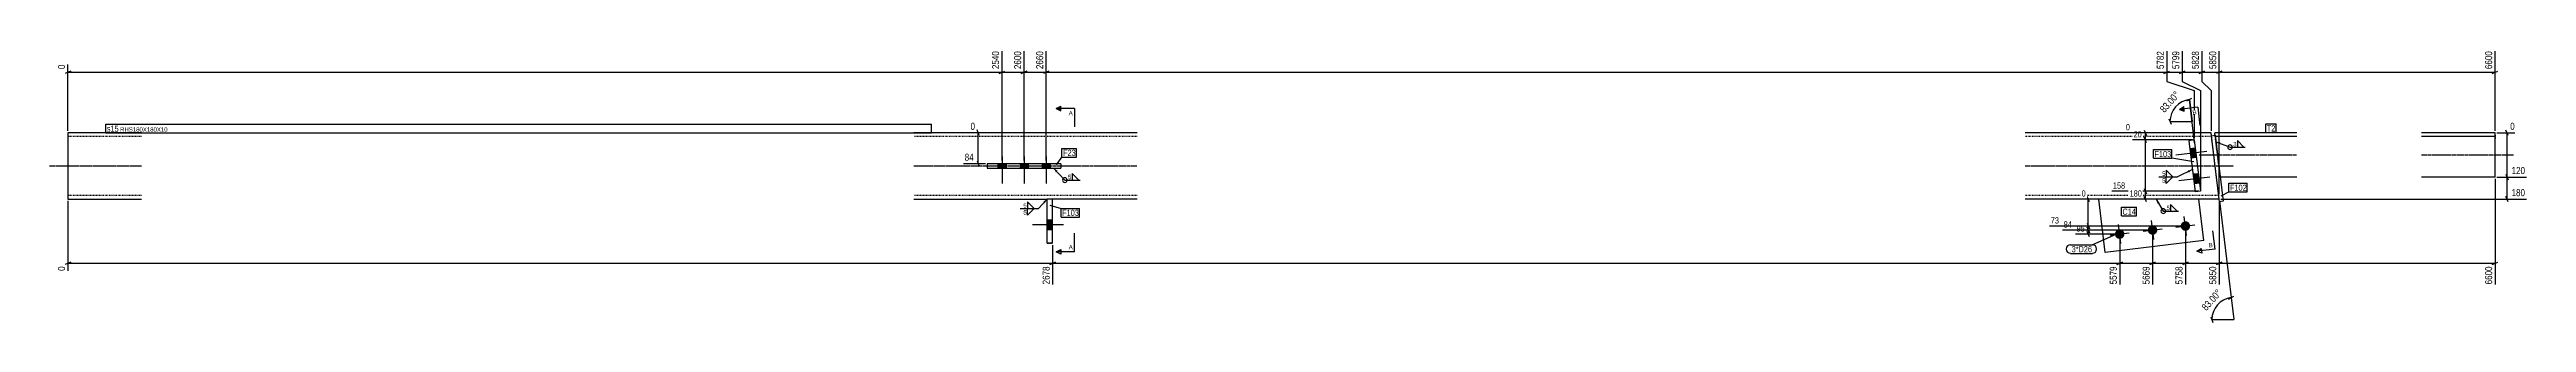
# Model space of a CAD drawing. Header units: millimetres. Extents: x 12 to 44351, y 8 to 1512.
# Drawn here: x 12 to 6747, y 12 to 752 of the extents above; entities that cross this region are included whole.
import ezdxf

# ---------------------------------------------------------------- set-up
doc = ezdxf.new("R2010")
doc.units = ezdxf.units.MM
doc.linetypes.add('DXK_LINE_DOT2', pattern=[3.9198, 1.9599, -1.9599])
doc.linetypes.add('DXK_LINE_DOT3', pattern=[5.9187, 2.979, -0.9799, 0.9799, -0.9799])
for name, color, linetype in [('MÅLSÆTNING', 7, 'Continuous'), ('STÅL', 7, 'Continuous'), ('TEKST', 7, 'Continuous')]:
    doc.layers.add(name, color=color, linetype=linetype)
doc.styles.add('Arial', font='ARIAL.TTF', dxfattribs={"height": 0.2})
doc.styles.add('Arial Narrow', font='ARIALN.TTF', dxfattribs={"height": 0.2})

msp = doc.modelspace()

# ---------------------------------------------------------------- hatches: boundary and pattern name
at = {"layer": 'STÅL', "linetype": 'Continuous'}
for points in [[(5850, 459.1), (5846.9, 484.9), (5832, 483.1), (5835.1, 457.3)], [(2613, 442.4), (2591, 442.4), (2591, 430.4), (2613, 430.4)], [(2673, 442.4), (2651, 442.4), (2651, 430.4), (2673, 430.4)], [(2733, 442.4), (2711, 442.4), (2711, 430.4), (2733, 430.4)], [(5858.6, 389.6), (5855.4, 415.4), (5840.5, 413.6), (5843.7, 387.8)], [(2724.5, 289.4), (2724.5, 263.4), (2739.5, 263.4), (2739.5, 289.4)], [(2724.5, 289.4), (2724.5, 263.4), (2739.5, 263.4), (2739.5, 289.4)], [(5729.1, 275.2, -1), (5732.2, 249.4, -1)], [(5818.4, 286.2, -1), (5821.6, 260.4, -1)], [(5639.7, 264.3, -1), (5642.9, 238.5, -1)]]:
    msp.add_hatch(color=96, dxfattribs=at).paths.add_polyline_path(points)
at = {"layer": 'TEKST', "linetype": 'Continuous'}
for points in [[(5826.3, 423.9), (5838.9, 426.5), (5829, 418.3)], [(2713.8, 339.2), (2724.5, 346.4), (2718.4, 335)]]:
    msp.add_hatch(color=3, dxfattribs=at).paths.add_polyline_path(points)

# ---------------------------------------------------------------- linework, layer by layer
at = {"layer": 'MÅLSÆTNING', "color": 7, "linetype": 'Continuous'}
for p, q in [((2602, 450.7), (2602, 747.9)), ((2662, 450.7), (2662, 747.9)), ((2722, 450.7), (2722, 747.9)), ((5769.2, 747.9), (5769.2, 665.6)), ((5811.2, 747.9), (5811.2, 665.6)), ((5864.6, 747.9), (5864.6, 665.6)), ((5911.7, 359.5), (5911.7, 747.9)), ((5911.7, 359.5), (5911.7, 747.9)), ((6662, 531.3), (6662, 747.9)), ((69.5, 693.6), (54.5, 687.6)), ((62, 531.4), (62, 711.3)), ((62, 690.6), (2602, 690.6)), ((2594.5, 687.6), (2609.5, 693.6)), ((2669.5, 693.6), (2654.5, 687.6)), ((2729.5, 693.6), (2714.5, 687.6)), ((5761.7, 687.6), (5776.7, 693.6)), ((5769.2, 690.6), (5811.2, 690.6)), ((5818.7, 693.6), (5803.7, 687.6)), ((5857.1, 687.6), (5872.1, 693.6)), ((5864.6, 690.6), (5911.7, 690.6)), ((5919.2, 693.6), (5904.2, 687.6)), ((5919.2, 693.6), (5904.2, 687.6)), ((5911.7, 690.6), (6662, 690.6)), ((6654.5, 687.6), (6669.5, 693.6)), ((5769.2, 665.6), (5844.2, 640.6)), ((5811.2, 665.6), (5861.2, 640.6)), ((5823.6, 612.6), (5837.8, 620.4)), ((5845.1, 499.5), (5830.7, 616.5)), ((5830.7, 616.5), (5838, 556.9)), ((5844.2, 640.6), (5844.2, 511.8)), ((5844.2, 640.6), (5844.2, 511.8)), ((5861.2, 640.6), (5861.2, 372.8)), ((5861.2, 640.6), (5861.2, 372.8)), ((5864.6, 665.6), (5889.6, 640.6)), ((5889.6, 640.6), (5889.6, 531.4)), ((5889.6, 640.6), (5889.6, 531.4)), ((5775, 564.4), (5781, 549.4)), ((5778, 556.9), (5838, 556.9)), ((2565, 526.4), (2516.4, 526.4)), ((2540.1, 518.9), (2534.1, 533.9)), ((2537.1, 442.4), (2537.1, 526.4)), ((5839.2, 506.8), (5675.8, 506.8)), ((5714, 499.3), (5708, 514.3)), ((5711, 367.8), (5711, 506.8)), ((6667, 526.3), (6715.3, 526.3)), ((6697.6, 518.8), (6691.6, 533.8)), ((6694.6, 406.3), (6694.6, 526.3)), ((2557, 442.4), (2496.9, 442.4)), ((2534.1, 449.9), (2540.1, 434.9)), ((6667, 406.3), (6747, 406.3)), ((6667, 406.3), (6747, 406.3)), ((6691.6, 413.8), (6697.6, 398.8)), ((6691.6, 413.8), (6697.6, 398.8)), ((6694.6, 346.4), (6694.6, 406.3)), ((62, 341.4), (62, 151.6)), ((5577.8, 346.4), (5537.7, 346.4)), ((5558.9, 338.9), (5552.9, 353.9)), ((5555.9, 273.3), (5555.9, 346.4)), ((5856.2, 367.8), (5619.7, 367.8)), ((5856.2, 367.8), (5619.7, 367.8)), ((5764.2, 346.4), (5665.2, 346.4)), ((5708, 375.3), (5714, 360.3)), ((5708, 375.3), (5714, 360.3)), ((5714, 338.9), (5708, 353.9)), ((5711, 346.4), (5711, 367.8)), ((5912.3, 341.4), (5944.6, 79.1)), ((5916.7, 346.4), (6747, 346.4)), ((6662, 401.8), (6662, 115)), ((6697.6, 338.9), (6691.6, 353.9)), ((5815, 273.3), (5450.7, 273.3)), ((5552.9, 280.8), (5558.9, 265.8)), ((5552.9, 269.8), (5558.9, 254.8)), ((2739.5, 221.4), (2739.5, 115)), ((2739.5, 221.4), (2739.5, 115)), ((5725.6, 262.3), (5485.7, 262.3)), ((5636.3, 251.4), (5520.7, 251.4)), ((5558.9, 243.9), (5552.9, 258.9)), ((5555.9, 251.4), (5555.9, 262.3)), ((5641.3, 246.4), (5641.3, 115)), ((5730.6, 257.3), (5730.6, 115)), ((5730.6, 257.3), (5730.6, 115)), ((5820, 268.3), (5820, 115)), ((69.5, 175.3), (54.5, 169.3)), ((62, 172.3), (2739.5, 172.3)), ((2747, 175.3), (2732, 169.3)), ((2732, 169.3), (2747, 175.3)), ((2739.5, 172.3), (5641.3, 172.3)), ((5633.8, 169.3), (5648.8, 175.3)), ((5738.1, 175.3), (5723.1, 169.3)), ((5723.1, 169.3), (5738.1, 175.3)), ((5730.6, 172.3), (5820, 172.3)), ((5812.5, 169.3), (5827.5, 175.3)), ((5919.2, 175.3), (5904.2, 169.3)), ((5904.2, 169.3), (5919.2, 175.3)), ((5911.7, 172.3), (6662, 172.3)), ((6654.5, 169.3), (6669.5, 175.3)), ((5937.5, 75.2), (5951.6, 82.9)), ((5944.6, 79.1), (5951.9, 19.5)), ((5888.9, 27), (5894.9, 12)), ((5891.9, 19.5), (5951.9, 19.5))]:
    msp.add_line(p, q, dxfattribs=at)
for centre in [(5838, 556.9), (5951.9, 19.5)]:
    msp.add_arc(centre, 60, 97, 180, dxfattribs=at)
at = {"layer": 'STÅL', "color": 2, "linetype": 'Continuous'}
for p, q in [((262, 526.4), (62, 526.4)), ((62, 526.4), (62, 346.4)), ((2969.5, 526.4), (2362, 526.4)), ((5889.6, 526.4), (5384.3, 526.4)), ((5844.2, 506.8), (5829.3, 504.9)), ((5829.3, 504.9), (5846.4, 366)), ((5844.2, 506.8), (5861.2, 367.8)), ((5910.9, 353.6), (5889.6, 526.4)), ((5890.6, 518.4), (5900.5, 519.7)), ((6122.5, 526.3), (5899.7, 526.3)), ((5900.2, 522.8), (5899.7, 526.3)), ((5900.5, 520.3), (5900.2, 522.8)), ((5900.5, 519.7), (5900.5, 520.3)), ((5900.5, 519.7), (5922.5, 340.6)), ((6122.5, 516.3), (5901, 516.3)), ((6662, 526.3), (6462, 526.3)), ((6662, 516.3), (6462, 516.3)), ((6662, 406.8), (6662, 526.3)), ((2762, 442.4), (2562, 442.4)), ((2562, 442.4), (2562, 430.4)), ((2562, 430.4), (2762, 430.4)), ((2762, 442.4), (2762, 430.4)), ((6122.5, 406.3), (5914.5, 406.3)), ((6662, 406.3), (6462, 406.3)), ((6662, 406.3), (6662, 406.8)), ((62, 346.4), (262, 346.4)), ((2362, 346.4), (2724.5, 346.4)), ((2739.5, 346.4), (2724.5, 346.4)), ((2724.5, 226.4), (2724.5, 346.4)), ((2739.5, 226.4), (2739.5, 346.4)), ((2969.5, 346.4), (2739.5, 346.4)), ((5911.7, 346.4), (5384.3, 346.4)), ((5602.1, 201.2), (5584.3, 346.4)), ((5861.2, 367.8), (5846.4, 366)), ((5870.1, 234.1), (5856.3, 346.4)), ((5912.6, 339.4), (5910.9, 353.6)), ((5922.5, 340.6), (5912.6, 339.4)), ((2739.5, 226.4), (2724.5, 226.4)), ((5870.1, 234.1), (5602.1, 201.2))]:
    msp.add_line(p, q, dxfattribs=at)
at = {"layer": 'STÅL', "color": 7, "linetype": 'DXK_LINE_DOT2'}
for p, q in [((262, 516.4), (62, 516.4)), ((2969.5, 516.4), (2362, 516.4)), ((5890.9, 516.4), (5384.3, 516.4)), ((5910.9, 353.6), (5890.6, 518.4)), ((5914.5, 406.3), (5900.5, 519.7)), ((6662, 520.3), (6662, 508.2)), ((262, 356.4), (62, 356.4)), ((2969.5, 356.4), (2362, 356.4)), ((2739.5, 346.4), (2724.5, 346.4)), ((5910.5, 356.4), (5384.3, 356.4)), ((5856.3, 346.4), (5584.3, 346.4)), ((5911.5, 348.3), (5910.9, 353.6)), ((5911.7, 346.4), (5911.5, 348.3)), ((2724.5, 226.4), (2739.5, 226.4))]:
    msp.add_line(p, q, dxfattribs=at)
at = {"layer": 'STÅL', "color": 96, "linetype": 'Continuous'}
for p, q in [((5878.2, 475.7), (5793.9, 465.3)), ((5846.9, 484.9), (5832, 483.1)), ((2591, 442.4), (2591, 430.4)), ((2602, 462), (2602, 389)), ((2613, 442.4), (2613, 430.4)), ((2651, 442.4), (2651, 430.4)), ((2662, 462), (2662, 389)), ((2673, 442.4), (2673, 430.4)), ((2711, 442.4), (2711, 430.4)), ((2722, 462), (2722, 389)), ((2733, 442.4), (2733, 430.4)), ((5886.8, 406.2), (5802.4, 395.8)), ((5850, 459.1), (5835.1, 457.3)), ((5855.4, 415.4), (5840.5, 413.6)), ((5858.6, 389.6), (5843.7, 387.8)), ((2769.5, 276.4), (2684.5, 276.4)), ((2769.5, 276.4), (2684.5, 276.4)), ((2739.5, 289.4), (2724.5, 289.4)), ((2739.5, 289.4), (2724.5, 289.4)), ((5644.5, 225.6), (5638.1, 277.2)), ((5733.8, 236.5), (5727.5, 288.1)), ((5794.2, 270.1), (5845.8, 276.5)), ((5823.1, 247.5), (5816.8, 299.1)), ((2739.5, 263.4), (2724.5, 263.4)), ((2739.5, 263.4), (2724.5, 263.4)), ((5615.5, 248.2), (5667.1, 254.5)), ((5704.8, 259.2), (5756.4, 265.5))]:
    msp.add_line(p, q, dxfattribs=at)
at = {"layer": 'STÅL', "color": 7, "linetype": 'DXK_LINE_DOT3'}
for p, q in [((12, 436.4), (262, 436.4)), ((2362, 436.4), (2969.5, 436.4)), ((5384.3, 436.4), (5950.7, 436.4)), ((5857.1, 466.3), (6122.5, 466.3)), ((6462, 466.3), (6712, 466.3))]:
    msp.add_line(p, q, dxfattribs=at)

# ---------------------------------------------------------------- wipeouts: each hides what was drawn before it
at = {"color": 0, "linetype": 'Continuous'}
for points in [[(2794.5, 573.5), (2794.5, 586), (2783.4, 586), (2783.4, 573.5)], [(2794.5, 209.9), (2794.5, 222.4), (2783.4, 222.4), (2783.4, 209.9)]]:
    msp.add_wipeout(points, dxfattribs=at).dxf.layer = 'TEKST'

# ---------------------------------------------------------------- next in the draw order: hatches: boundary and pattern name
at = {"layer": 'TEKST', "linetype": 'Continuous'}
for points in [[(2762, 592.2), (2762, 586), (2749.5, 592.2)], [(2762, 209.9), (2762, 203.6), (2749.5, 203.6)]]:
    msp.add_hatch(color=30, dxfattribs=at).paths.add_polyline_path(points)

# ---------------------------------------------------------------- next in the draw order: linework, layer by layer
at = {"layer": 'TEKST', "color": 30, "linetype": 'Continuous'}
for p, q in [((2749.5, 592.2), (2762, 598.5)), ((2749.5, 592.2), (2762, 586)), ((2762, 586), (2762, 598.5)), ((2749.5, 203.6), (2762, 209.9))]:
    msp.add_line(p, q, dxfattribs=at)
at = {"layer": 'TEKST', "color": 7, "linetype": 'Continuous'}
for p, q in [((2799.5, 592.2), (2749.5, 592.2)), ((2799.5, 592.2), (2799.5, 542.2)), ((2799.5, 203.6), (2749.5, 203.6)), ((2799.5, 203.6), (2799.5, 253.6))]:
    msp.add_line(p, q, dxfattribs=at)

# ---------------------------------------------------------------- next in the draw order: texts
at = {"layer": 'TEKST', "color": 3, "linetype": 'Continuous', "style": 'Arial'}
for p in [(2783.4, 573.5), (2783.4, 209.9)]:
    msp.add_text('A', height=11.9, dxfattribs=at).set_placement(p)

# ---------------------------------------------------------------- next in the draw order: wipeouts: each hides what was drawn before it
at = {"color": 0, "linetype": 'Continuous'}
for points in [[(2598, 751.9), (2570, 751.9), (2570, 695.1), (2598, 695.1)], [(5807.2, 751.9), (5779.2, 751.9), (5779.2, 695.1), (5807.2, 695.1)], [(5907.7, 751.9), (5879.7, 751.9), (5879.7, 695.1), (5907.7, 695.1)], [(6658, 751.9), (6630, 751.9), (6630, 695.1), (6658, 695.1)], [(58, 715.3), (30, 715.3), (30, 695.1), (58, 695.1)], [(2532.6, 530.4), (2532.6, 558.4), (2512.4, 558.4), (2512.4, 530.4)], [(6719.3, 530.3), (6719.3, 558.3), (6699.1, 558.3), (6699.1, 530.3)], [(2529, 446.4), (2529, 474.4), (2496.6, 474.4), (2496.6, 446.4)], [(5703.8, 510.3), (5703.8, 534.8), (5675.5, 534.8), (5675.5, 510.3)], [(6747.3, 410.3), (6747.3, 438.3), (6702.8, 438.3), (6702.8, 410.3)], [(5551.9, 349.9), (5551.9, 374.4), (5534.2, 374.4), (5534.2, 349.9)], [(5658.3, 371.3), (5658.3, 395.8), (5619.3, 395.8), (5619.3, 371.3)], [(5513.7, 265.8), (5513.7, 290.3), (5485.4, 290.3), (5485.4, 265.8)], [(58, 167.8), (30, 167.8), (30, 147.6), (58, 147.6)], [(2735.5, 167.8), (2707.5, 167.8), (2707.5, 111), (2735.5, 111)], [(5637.3, 167.8), (5609.3, 167.8), (5609.3, 111), (5637.3, 111)], [(5816, 167.8), (5788, 167.8), (5788, 111), (5816, 111)], [(6658, 167.8), (6630, 167.8), (6630, 111), (6658, 111)]]:
    msp.add_wipeout(points, dxfattribs=at).dxf.layer = 'MÅLSÆTNING'
at = {"color": 0}
for points, layer in [([(5925.9, 91.6), (5904.9, 110.2), (5856.2, 55.1), (5877.1, 36.5)], 'MÅLSÆTNING'), ([(198.6, 529.2), (198.6, 546.7), (167.7, 546.7), (167.7, 529.2)], 'TEKST'), ([(6063.6, 529.8), (6063.6, 547.3), (6041.2, 547.3), (6041.2, 529.8)], 'TEKST'), ([(5958.6, 488.7), (5958.6, 503.2), (5949, 503.2), (5949, 488.7)], 'TEKST'), ([(2790.1, 399.4), (2790.1, 413.9), (2780.5, 413.9), (2780.5, 399.4)], 'TEKST'), ([(2668.7, 322.3), (2668.7, 336.8), (2659.1, 336.8), (2659.1, 322.3)], 'TEKST'), ([(2809.3, 300.8), (2809.3, 318.3), (2765.6, 318.3), (2765.6, 300.8)], 'TEKST'), ([(5777.1, 315.3), (5777.1, 329.8), (5767.5, 329.8), (5767.5, 315.3)], 'TEKST'), ([(5563.9, 202.2), (5563.9, 219.7), (5510.6, 219.7), (5510.6, 202.2)], 'TEKST')]:
    msp.add_wipeout(points, dxfattribs=at).dxf.layer = layer

# ---------------------------------------------------------------- next in the draw order: hatches: boundary and pattern name
at = {"layer": 'TEKST', "linetype": 'Continuous'}
for points in [[(5913.2, 494.6), (5902.7, 502), (5915.5, 500.5)], [(2748.5, 419.1), (2742.2, 430.4), (2753.1, 423.4)], [(5743.9, 334.1), (5740, 346.4), (5749.2, 337.3)]]:
    msp.add_hatch(color=3, dxfattribs=at).paths.add_polyline_path(points)

# ---------------------------------------------------------------- next in the draw order: linework, layer by layer
at = {"layer": 'MÅLSÆTNING', "color": 7, "linetype": 'Continuous'}
for p, q in [((2602, 450.7), (2602, 747.9)), ((5769.2, 747.9), (5769.2, 665.6)), ((5811.2, 747.9), (5811.2, 665.6)), ((5864.6, 747.9), (5864.6, 665.6)), ((2594.5, 687.6), (2609.5, 693.6)), ((2602, 690.6), (2662, 690.6)), ((5761.7, 687.6), (5776.7, 693.6)), ((5803.7, 687.6), (5818.7, 693.6)), ((5811.2, 690.6), (5864.6, 690.6)), ((5872.1, 693.6), (5857.1, 687.6)), ((5811.2, 665.6), (5861.2, 640.6)), ((5864.6, 665.6), (5889.6, 640.6)), ((5770.3, 526.3), (5657.9, 526.3)), ((5839.2, 506.8), (5675.8, 506.8)), ((5708, 533.8), (5714, 518.8)), ((5714, 499.3), (5708, 514.3)), ((5711, 506.8), (5711, 526.3)), ((5911.7, 341.4), (5911.7, 115)), ((5911.7, 341.4), (5911.7, 115)), ((5641.3, 246.4), (5641.3, 115)), ((5820, 268.3), (5820, 115)), ((5648.8, 175.3), (5633.8, 169.3)), ((5641.3, 172.3), (5730.6, 172.3)), ((5827.5, 175.3), (5812.5, 169.3)), ((5820, 172.3), (5911.7, 172.3))]:
    msp.add_line(p, q, dxfattribs=at)
at = {"layer": 'TEKST', "color": 3, "linetype": 'Continuous'}
for p, q in [((5902.7, 502), (5941.2, 487.2)), ((5941.2, 487.2), (5982.6, 487.2)), ((5979, 487.2), (5961.2, 505.1)), ((5961.2, 505.1), (5961.2, 487.2)), ((5961.2, 487.2), (5979, 487.2)), ((2742.2, 430.4), (2772.8, 397.9)), ((2810.6, 397.9), (2792.7, 415.8)), ((2792.7, 415.8), (2792.7, 397.9)), ((2689.1, 320.8), (2671.2, 338.7)), ((2671.2, 338.7), (2671.2, 320.8)), ((2772.8, 397.9), (2814.1, 397.9)), ((2792.7, 397.9), (2810.6, 397.9)), ((5740, 346.4), (5759.8, 313.8)), ((2671.2, 320.8), (2689.1, 320.8)), ((5759.8, 313.8), (5801.1, 313.8)), ((5797.6, 313.8), (5779.7, 331.7)), ((5779.7, 331.7), (5779.7, 313.8)), ((5779.7, 313.8), (5797.6, 313.8))]:
    msp.add_line(p, q, dxfattribs=at)
at = {"layer": 'TEKST', "color": 30, "linetype": 'Continuous'}
for p, q in [((2762, 197.4), (2749.5, 203.6)), ((2762, 209.9), (2762, 197.4))]:
    msp.add_line(p, q, dxfattribs=at)
at = {"layer": 'TEKST', "color": 3, "linetype": 'Continuous'}
for centre, start, end in [((5941.2, 487.2), 90, 270), ((5941.2, 487.2), 270, 90), ((2772.8, 397.9), 90, 270), ((2772.8, 397.9), 270, 90), ((5759.8, 313.8), 90, 270), ((5759.8, 313.8), 270, 90)]:
    msp.add_arc(centre, 6.25, start, end, dxfattribs=at)

# ---------------------------------------------------------------- next in the draw order: texts
at = {"layer": 'MÅLSÆTNING', "color": 3, "linetype": 'Continuous', "style": 'Arial Narrow'}
for s, height, p in [('2540', 19.09, (2594, 699.1)), ('5799', 19.09, (5803.2, 699.1)), ('5850', 19.09, (5903.7, 699.1)), ('6600', 19.09, (6654, 699.1)), ('0', 19.1, (54, 699.1)), ('0', 19.1, (54, 151.6)), ('2678', 19.09, (2731.5, 115)), ('5579', 19.09, (5633.3, 115)), ('5758', 19.09, (5812, 115)), ('6600', 19.09, (6654, 115))]:
    msp.add_text(s, height=height, rotation=90.00021, dxfattribs=at).set_placement(p)
for s, height, p in [('0', 19.1, (2516.4, 534.4)), ('0', 19.1, (6703.1, 534.3)), ('20', 16.7, (5679, 513.8)), ('84', 19.09, (2500.6, 450.4)), ('120', 19.09, (6706.8, 414.3)), ('0', 16.7, (5537.7, 353.4))]:
    msp.add_text(s, height=height, dxfattribs=at).set_placement(p)
at = {"layer": 'MÅLSÆTNING', "color": 3, "style": 'Arial Narrow'}
msp.add_text('83.00°', height=19.09, rotation=48.50088, dxfattribs=at).set_placement((5876.8, 42.2))
at = {"layer": 'TEKST', "color": 3, "style": 'Arial Narrow'}
for s, p in [('3', (5950, 489.7)), ('5', (2781.5, 400.4)), ('5', (5768.5, 316.3))]:
    msp.add_text(s, height=11.9, dxfattribs=at).set_placement(p)

# ---------------------------------------------------------------- next in the draw order: wipeouts: each hides what was drawn before it
at = {"color": 0, "linetype": 'Continuous'}
for points in [[(5703.8, 349.9), (5703.8, 374.4), (5664.8, 374.4), (5664.8, 349.9)], [(6747.3, 350.4), (6747.3, 378.4), (6702.8, 378.4), (6702.8, 350.4)], [(5548.7, 254.9), (5548.7, 279.4), (5520.4, 279.4), (5520.4, 254.9)]]:
    msp.add_wipeout(points, dxfattribs=at).dxf.layer = 'MÅLSÆTNING'
at = {"color": 0}
for points in [[(198.6, 529.2), (198.6, 546.7), (167.7, 546.7), (167.7, 529.2)], [(6063.6, 529.8), (6063.6, 547.3), (6041.2, 547.3), (6041.2, 529.8)], [(2809.3, 300.8), (2809.3, 318.3), (2765.6, 318.3), (2765.6, 300.8)], [(5563.9, 202.2), (5563.9, 219.7), (5510.6, 219.7), (5510.6, 202.2)]]:
    msp.add_wipeout(points, dxfattribs=at).dxf.layer = 'TEKST'

# ---------------------------------------------------------------- next in the draw order: linework, layer by layer
at = {"layer": 'MÅLSÆTNING', "color": 7, "linetype": 'Continuous'}
for p, q in [((5815, 273.3), (5450.7, 273.3)), ((5552.9, 280.8), (5558.9, 265.8)), ((5558.9, 254.8), (5552.9, 269.8)), ((5555.9, 262.3), (5555.9, 273.3)), ((5725.6, 262.3), (5485.7, 262.3))]:
    msp.add_line(p, q, dxfattribs=at)
at = {"layer": 'TEKST', "color": 7, "linetype": 'Continuous'}
for p, q in [((164.7, 526.2), (164.7, 549.7)), ((6038.2, 550.3), (6066.6, 550.3)), ((6038.2, 526.8), (6038.2, 550.3)), ((6066.6, 526.8), (6066.6, 550.3)), ((6038.2, 526.8), (6066.6, 526.8)), ((2732.1, 329.8), (2762.6, 321.3)), ((2762.6, 321.3), (2812.3, 321.3)), ((2762.6, 297.8), (2762.6, 321.3)), ((2762.6, 297.8), (2812.3, 297.8)), ((2812.3, 297.8), (2812.3, 321.3)), ((5507.6, 222.7), (5566.9, 222.7)), ((5639, 253.6), (5566.9, 222.7)), ((5507.6, 199.2), (5566.9, 199.2))]:
    msp.add_line(p, q, dxfattribs=at)
for centre, start, end in [((5507.6, 211), 90, 270), ((5566.9, 211), 270, 90)]:
    msp.add_arc(centre, 11.7, start, end, dxfattribs=at)

# ---------------------------------------------------------------- next in the draw order: texts
at = {"layer": 'MÅLSÆTNING', "color": 3, "linetype": 'Continuous', "style": 'Arial Narrow'}
for s, height, p in [('158', 16.7, (5622.8, 374.8)), ('180', 16.7, (5668.3, 353.4)), ('180', 19.09, (6706.8, 354.4)), ('84', 16.7, (5488.9, 269.3)), ('95', 16.7, (5523.9, 258.4))]:
    msp.add_text(s, height=height, dxfattribs=at).set_placement(p)
at = {"layer": 'TEKST', "color": 3, "style": 'Arial Narrow'}
for s, p in [('T2', (6041.2, 529.8)), ('F103', (2765.6, 300.8)), ('3*D26', (5510.6, 202.2))]:
    msp.add_text(s, height=16.7, dxfattribs=at).set_placement(p)

# ---------------------------------------------------------------- next in the draw order: wipeouts: each hides what was drawn before it
at = {"color": 0, "linetype": 'Continuous'}
for points, layer in [([(2658, 751.9), (2630, 751.9), (2630, 695.1), (2658, 695.1)], 'MÅLSÆTNING'), ([(5860.6, 751.9), (5832.6, 751.9), (5832.6, 695.1), (5860.6, 695.1)], 'MÅLSÆTNING'), ([(5672, 529.8), (5672, 554.3), (5654.4, 554.3), (5654.4, 529.8)], 'MÅLSÆTNING'), ([(5726.6, 167.8), (5698.6, 167.8), (5698.6, 111), (5726.6, 111)], 'MÅLSÆTNING'), ([(5907.7, 167.8), (5879.7, 167.8), (5879.7, 111), (5907.7, 111)], 'MÅLSÆTNING'), ([(2668.7, 303.6), (2668.7, 318.1), (2659.1, 318.1), (2659.1, 303.6)], 'TEKST'), ([(5895, 216.4), (5893.4, 228.8), (5882.4, 227.4), (5883.9, 215)], 'TEKST')]:
    msp.add_wipeout(points, dxfattribs=at).dxf.layer = layer
at = {"color": 0}
for points in [[(2407, 529.2), (2407, 541.7), (203.9, 541.7), (203.9, 529.2)], [(2801.1, 463.6), (2801.1, 481.1), (2768.1, 481.1), (2768.1, 463.6)], [(5779.6, 460.2), (5779.6, 477.7), (5735.9, 477.7), (5735.9, 460.2)], [(5984.8, 369), (5984.8, 386.5), (5941.1, 386.5), (5941.1, 369)]]:
    msp.add_wipeout(points, dxfattribs=at).dxf.layer = 'TEKST'

# ---------------------------------------------------------------- next in the draw order: hatches: boundary and pattern name
at = {"layer": 'TEKST', "linetype": 'Continuous'}
msp.add_hatch(color=30, dxfattribs=at).paths.add_polyline_path([(5862.7, 212.4), (5863.5, 206.2), (5851.1, 204.7)])

# ---------------------------------------------------------------- next in the draw order: linework, layer by layer
at = {"layer": 'MÅLSÆTNING', "color": 7, "linetype": 'Continuous'}
for p, q in [((2662, 450.7), (2662, 747.9)), ((2654.5, 687.6), (2669.5, 693.6)), ((2662, 690.6), (2722, 690.6)), ((5769.2, 665.6), (5844.2, 640.6))]:
    msp.add_line(p, q, dxfattribs=at)
at = {"layer": 'TEKST', "color": 3, "linetype": 'Continuous'}
for p, q in [((2724.5, 346.4), (2701.4, 320.8)), ((2651.3, 320.8), (2701.4, 320.8)), ((2671.2, 320.8), (2689.1, 320.8)), ((2689.1, 320.8), (2671.2, 303)), ((2671.2, 303), (2671.2, 320.8))]:
    msp.add_line(p, q, dxfattribs=at)
at = {"layer": 'TEKST', "color": 30, "linetype": 'Continuous'}
for p, q in [((5851.1, 204.7), (5862.7, 212.4)), ((5864.2, 200), (5851.1, 204.7)), ((5862.7, 212.4), (5864.2, 200))]:
    msp.add_line(p, q, dxfattribs=at)
at = {"layer": 'TEKST', "color": 7, "linetype": 'Continuous'}
for q in [(5851.1, 204.7), (5894.6, 260.4)]:
    msp.add_line((5900.7, 210.8), q, dxfattribs=at)

# ---------------------------------------------------------------- next in the draw order: texts
at = {"layer": 'MÅLSÆTNING', "color": 3, "linetype": 'Continuous', "style": 'Arial Narrow'}
for s, p in [('2600', (2654, 699.1)), ('5828', (5856.6, 699.1)), ('5669', (5722.6, 115)), ('5850', (5903.7, 115))]:
    msp.add_text(s, height=19.09, rotation=90.00021, dxfattribs=at).set_placement(p)
msp.add_text('0', height=16.7, dxfattribs=at).set_placement((5657.9, 533.3))
at = {"layer": 'TEKST', "color": 3, "style": 'Arial Narrow'}
msp.add_text('5', height=11.9, dxfattribs=at).set_placement((2660.1, 323.3))
at = {"layer": 'TEKST', "color": 3, "linetype": 'Continuous', "style": 'Arial Narrow'}
msp.add_text('5', height=11.9, dxfattribs=at).set_placement((2660.1, 304.6))
at = {"layer": 'TEKST', "color": 3, "linetype": 'Continuous', "style": 'Arial'}
msp.add_text('B', height=11.9, rotation=7.00154, dxfattribs=at).set_placement((5883.9, 215))

# ---------------------------------------------------------------- next in the draw order: wipeouts: each hides what was drawn before it
at = {"color": 0, "linetype": 'Continuous'}
msp.add_wipeout([(5478.7, 276.8), (5478.7, 301.3), (5450.4, 301.3), (5450.4, 276.8)], dxfattribs=at).dxf.layer = 'MÅLSÆTNING'
at = {"color": 0}
for points in [[(2407, 529.2), (2407, 541.7), (203.9, 541.7), (203.9, 529.2)], [(2801.1, 463.6), (2801.1, 481.1), (2768.1, 481.1), (2768.1, 463.6)], [(5779.6, 460.2), (5779.6, 477.7), (5735.9, 477.7), (5735.9, 460.2)], [(5984.8, 369), (5984.8, 386.5), (5941.1, 386.5), (5941.1, 369)], [(5683.9, 304), (5683.9, 321.5), (5648.8, 321.5), (5648.8, 304)]]:
    msp.add_wipeout(points, dxfattribs=at).dxf.layer = 'TEKST'

# ---------------------------------------------------------------- next in the draw order: linework, layer by layer
at = {"layer": 'TEKST', "color": 7, "linetype": 'Continuous'}
for p, q in [((164.7, 549.7), (2410, 549.7)), ((2410, 526.2), (2410, 549.7)), ((164.7, 526.2), (2410, 526.2)), ((2765.1, 484.1), (2804.1, 484.1)), ((2765.1, 460.6), (2765.1, 484.1)), ((2804.1, 460.6), (2804.1, 484.1)), ((5732.9, 480.7), (5782.6, 480.7)), ((5732.9, 457.2), (5732.9, 480.7)), ((5782.6, 457.2), (5782.6, 480.7)), ((2750, 439.4), (2765.1, 460.6)), ((2765.1, 460.6), (2804.1, 460.6)), ((5732.9, 457.2), (5782.6, 457.2)), ((5842.7, 447.1), (5782.6, 457.2)), ((5917.1, 355.5), (5938.1, 366)), ((5938.1, 389.5), (5987.8, 389.5)), ((5938.1, 366), (5938.1, 389.5)), ((5938.1, 366), (5987.8, 366)), ((5987.8, 366), (5987.8, 389.5))]:
    msp.add_line(p, q, dxfattribs=at)

# ---------------------------------------------------------------- next in the draw order: texts
at = {"layer": 'MÅLSÆTNING', "color": 3, "linetype": 'Continuous', "style": 'Arial Narrow'}
msp.add_text('73', height=16.7, dxfattribs=at).set_placement((5453.9, 280.3))
at = {"layer": 'TEKST', "color": 3, "style": 'Arial Narrow'}
for s, height, p in [('s15', 16.7, (167.7, 529.2)), ('RHS180X180X10', 11.93, (203.9, 529.2)), ('F23', 16.7, (2768.1, 463.6)), ('F103', 16.7, (5735.9, 460.2)), ('F102', 16.7, (5941.1, 369))]:
    msp.add_text(s, height=height, dxfattribs=at).set_placement(p)

# ---------------------------------------------------------------- next in the draw order: wipeouts: each hides what was drawn before it
at = {"color": 0, "linetype": 'Continuous'}
msp.add_wipeout([(2718, 751.9), (2690, 751.9), (2690, 695.1), (2718, 695.1)], dxfattribs=at).dxf.layer = 'MÅLSÆTNING'
at = {"color": 0}
for points, layer in [([(5812, 629), (5791, 647.6), (5742.3, 592.5), (5763.3, 573.9)], 'MÅLSÆTNING'), ([(5683.9, 304), (5683.9, 321.5), (5648.8, 321.5), (5648.8, 304)], 'TEKST')]:
    msp.add_wipeout(points, dxfattribs=at).dxf.layer = layer

# ---------------------------------------------------------------- next in the draw order: linework, layer by layer
at = {"layer": 'MÅLSÆTNING', "color": 7, "linetype": 'Continuous'}
for p, q in [((2722, 450.7), (2722, 747.9)), ((2729.5, 693.6), (2714.5, 687.6)), ((2722, 690.6), (5769.2, 690.6))]:
    msp.add_line(p, q, dxfattribs=at)
at = {"layer": 'TEKST', "color": 7, "linetype": 'Continuous'}
for p, q in [((5645.8, 324.5), (5686.9, 324.5)), ((5645.8, 301), (5645.8, 324.5)), ((5645.8, 301), (5686.9, 301)), ((5686.9, 301), (5686.9, 324.5))]:
    msp.add_line(p, q, dxfattribs=at)

# ---------------------------------------------------------------- next in the draw order: texts
at = {"layer": 'MÅLSÆTNING', "color": 3, "linetype": 'Continuous', "style": 'Arial Narrow'}
msp.add_text('2660', height=19.09, rotation=90.00021, dxfattribs=at).set_placement((2714, 699.1))
at = {"layer": 'MÅLSÆTNING', "color": 3, "style": 'Arial Narrow'}
msp.add_text('83.00°', height=19.09, rotation=48.50088, dxfattribs=at).set_placement((5763, 579.6))
at = {"layer": 'TEKST', "color": 3, "style": 'Arial Narrow'}
msp.add_text('C14', height=16.7, dxfattribs=at).set_placement((5648.8, 304))

# ---------------------------------------------------------------- next in the draw order: wipeouts: each hides what was drawn before it
at = {"color": 0, "linetype": 'Continuous'}
msp.add_wipeout([(5850.7, 576.6), (5849.2, 589), (5838.2, 587.7), (5839.7, 575.3)], dxfattribs=at).dxf.layer = 'TEKST'
at = {"color": 0}
msp.add_wipeout([(5765.3, 408.4), (5765.3, 422.9), (5755.7, 422.9), (5755.7, 408.4)], dxfattribs=at).dxf.layer = 'TEKST'

# ---------------------------------------------------------------- next in the draw order: hatches: boundary and pattern name
at = {"layer": 'TEKST', "linetype": 'Continuous'}
msp.add_hatch(color=30, dxfattribs=at).paths.add_polyline_path([(5816.2, 591.3), (5816.9, 585.1), (5803.8, 589.7)])

# ---------------------------------------------------------------- next in the draw order: linework, layer by layer
at = {"layer": 'TEKST', "color": 30, "linetype": 'Continuous'}
for p, q in [((5803.8, 589.7), (5815.4, 597.5)), ((5803.8, 589.7), (5816.9, 585.1)), ((5816.9, 585.1), (5815.4, 597.5))]:
    msp.add_line(p, q, dxfattribs=at)
at = {"layer": 'TEKST', "color": 7, "linetype": 'Continuous'}
for q in [(5803.8, 589.7), (5859.5, 546.2)]:
    msp.add_line((5853.4, 595.8), q, dxfattribs=at)
at = {"layer": 'TEKST', "color": 3, "linetype": 'Continuous'}
for p, q in [((5785.7, 406.9), (5767.8, 424.7)), ((5767.8, 424.7), (5767.8, 406.9)), ((5767.8, 406.9), (5785.7, 406.9))]:
    msp.add_line(p, q, dxfattribs=at)

# ---------------------------------------------------------------- next in the draw order: texts
at = {"layer": 'TEKST', "color": 3, "linetype": 'Continuous', "style": 'Arial'}
msp.add_text('B', height=11.9, rotation=7.00154, dxfattribs=at).set_placement((5839.7, 575.3))

# ---------------------------------------------------------------- next in the draw order: wipeouts: each hides what was drawn before it
at = {"color": 0, "linetype": 'Continuous'}
msp.add_wipeout([(5765.2, 751.9), (5737.2, 751.9), (5737.2, 695.1), (5765.2, 695.1)], dxfattribs=at).dxf.layer = 'MÅLSÆTNING'

# ---------------------------------------------------------------- next in the draw order: texts
at = {"layer": 'MÅLSÆTNING', "color": 3, "linetype": 'Continuous', "style": 'Arial Narrow'}
msp.add_text('5782', height=19.09, rotation=90.00021, dxfattribs=at).set_placement((5761.2, 699.1))

# ---------------------------------------------------------------- next in the draw order: wipeouts: each hides what was drawn before it
at = {"color": 0, "linetype": 'Continuous'}
msp.add_wipeout([(5765.3, 389.6), (5765.3, 404.1), (5755.7, 404.1), (5755.7, 389.6)], dxfattribs=at).dxf.layer = 'TEKST'

# ---------------------------------------------------------------- next in the draw order: linework, layer by layer
at = {"layer": 'TEKST', "color": 3, "linetype": 'Continuous'}
for p, q in [((5747.9, 406.9), (5798, 406.9)), ((5767.8, 406.9), (5785.7, 406.9)), ((5785.7, 406.9), (5767.8, 389)), ((5767.8, 389), (5767.8, 406.9)), ((5838.9, 426.5), (5798, 406.9))]:
    msp.add_line(p, q, dxfattribs=at)

# ---------------------------------------------------------------- next in the draw order: texts
at = {"layer": 'TEKST', "color": 3, "style": 'Arial Narrow'}
msp.add_text('5', height=11.9, dxfattribs=at).set_placement((5756.7, 409.4))
at = {"layer": 'TEKST', "color": 3, "linetype": 'Continuous', "style": 'Arial Narrow'}
msp.add_text('5', height=11.9, dxfattribs=at).set_placement((5756.7, 390.6))

doc.saveas('drawing.dxf')
